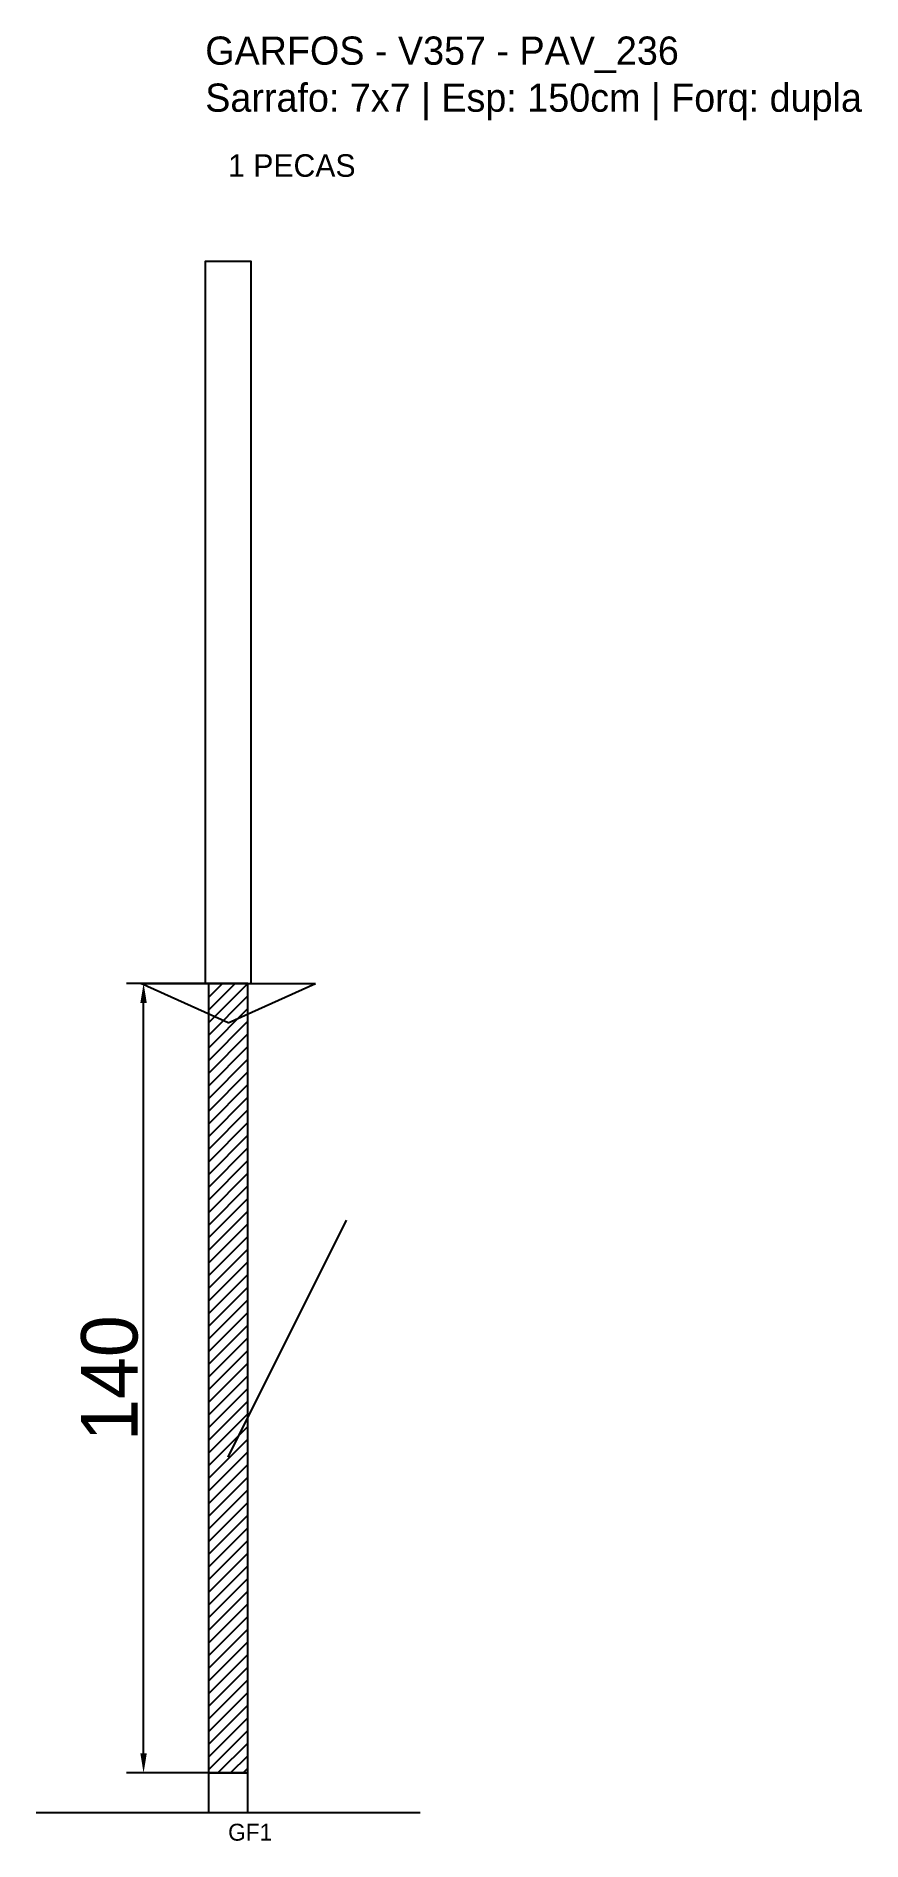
# Model space of a CAD drawing. Header units: metres. Extents: x -30 to 116, y -12 to 308.
import ezdxf

# ---------------------------------------------------------------- set-up
doc = ezdxf.new("R2010")
doc.units = ezdxf.units.M
for name, color, linetype in [('BARRA_ANCORAGEM', 1, 'Continuous'), ('COTA', 241, 'Continuous'), ('GARFOS OK', 3, 'Continuous'), ('NOME DA VIGA', 6, 'Continuous'), ('SARR_7x7', 40, 'Continuous'), ('VIGAS', 3, 'Continuous')]:
    doc.layers.add(name, color=color, linetype=linetype)
doc.dimstyles.new('EZ DXF', dxfattribs={"dimtxt": 10, "dimasz": 3.5, "dimexe": 3, "dimexo": 1.5, "dimgap": 1, "dimtad": 1, "dimdec": 1, "dimdsep": 46, "dimcen": 2.5, "dimazin": 3, "dimtfac": 1, "dimtmove": 0, "dimatfit": 3})

msp = doc.modelspace()

# ---------------------------------------------------------------- hatches: boundary and pattern name
at = {"layer": 'COTA'}
h = msp.add_hatch(dxfattribs=at)
h.set_pattern_fill('ANSI31', scale=0.5)
h.paths.add_polyline_path([(0.560022, 0), (7.560022, 0), (7.560022, 140), (0.560022, 140)])

# ---------------------------------------------------------------- linework, layer by layer
at = {"layer": 'BARRA_ANCORAGEM'}
msp.add_line((4.060022, 56), (25.060022, 98), dxfattribs=at)
at = {"layer": 'GARFOS OK'}
for p, q in [((4.060022, 133), (-11.439978, 140)), ((-11.439978, 140), (19.560022, 140)), ((4.060022, 133), (19.560022, 140))]:
    msp.add_line(p, q, dxfattribs=at)
at = {"layer": 'GARFOS OK', "linetype": 'CONTINUOUS'}
msp.add_line((-30, -7), (38.120044, -7), dxfattribs=at)
at = {"layer": 'GARFOS OK'}
msp.add_lwpolyline([(0.560022, 0), (7.560022, 0), (7.560022, 140), (0.560022, 140), (0.560022, 0)], dxfattribs=at)
at = {"layer": 'SARR_7x7'}
msp.add_lwpolyline([(0.560022, -7), (7.560022, -7), (7.560022, 0), (0.560022, 0), (0.560022, -7)], dxfattribs=at)
at = {"layer": 'VIGAS'}
msp.add_lwpolyline([(0, 140), (8.120044, 140), (8.120044, 268), (0, 268), (0, 140)], dxfattribs=at)

# ---------------------------------------------------------------- texts
at = {"layer": 'NOME DA VIGA'}
for s, height, p in [('1 PECAS', 4, (4.060022, 283)), ('GF1', 3, (4.060022, -12))]:
    msp.add_text(s, height=height, dxfattribs=at).set_placement(p)
at = {"layer": 'NOME DA VIGA', "insert": (0, 293), "char_height": 5, "attachment_point": 7}
msp.add_mtext('GARFOS - V357 - PAV_236\\PSarrafo: 7x7 | Esp: 150cm | Forq: dupla', dxfattribs=at)

# ---------------------------------------------------------------- dimensions: what is measured, and where the dimension line sits
at = {"layer": 'COTA'}
msp.add_linear_dim(base=(-10.939978, 0), p1=(4.060022, 0), p2=(4.060022, 140), angle=90, dimstyle='EZ DXF', dxfattribs=at).render()

doc.saveas('drawing.dxf')
